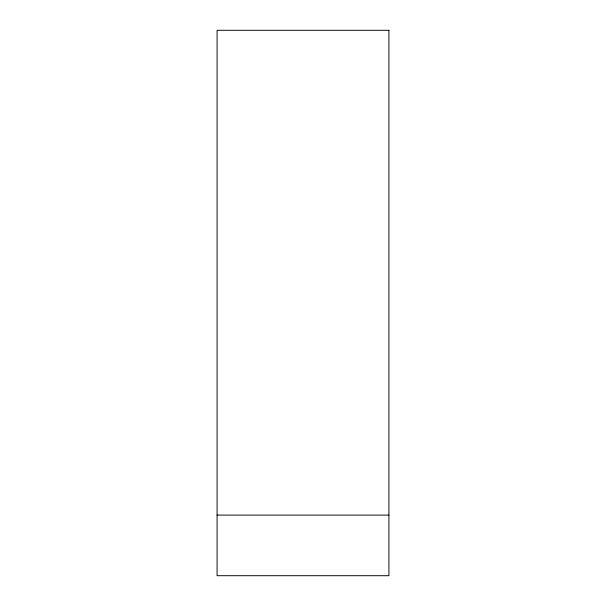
<?xml version="1.0" encoding="UTF-8"?>
<svg xmlns="http://www.w3.org/2000/svg" width="606" height="606" viewBox="0 0 606 606"><rect width="100%" height="100%" fill="white"/><g stroke="black" fill="none" stroke-linecap="round" stroke-linejoin="round"><path stroke-width="0.91" d="M217.077 515.1L388.923 515.1M388.923 30.3L217.077 30.3L217.077 575.7L388.923 575.7L388.923 30.3"/></g></svg>
